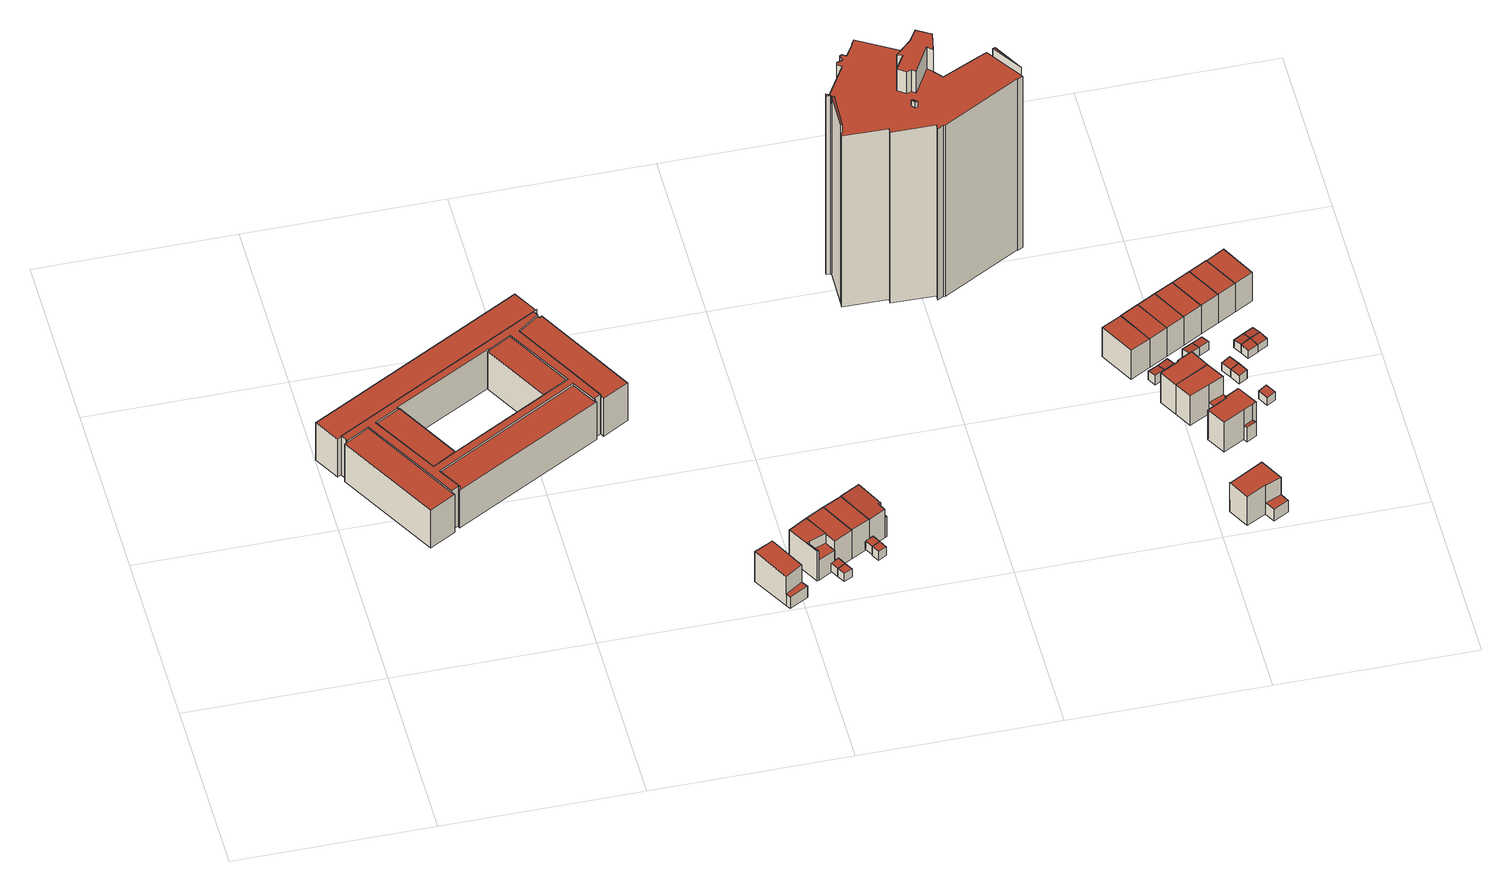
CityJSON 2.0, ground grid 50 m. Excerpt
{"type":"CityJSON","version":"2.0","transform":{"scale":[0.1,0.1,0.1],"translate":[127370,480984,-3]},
"CityObjects":{
"building1":{"type":"Building","attributes":{"b3_dak_type":"multiple horizontal","b3_h_dak_50p":9.63,"b3_h_dak_70p":9.65,"b3_h_dak_max":10.39,"b3_h_dak_min":-2.52,"b3_h_maaiveld":-2.76,"b3_kas_warenhuis":false,"b3_mutatie_ahn3_ahn4":false,"b3_reconstructie_onvolledig":false,"b3_rmse_lod12":2.26,"b3_rmse_lod13":2.26,"b3_rmse_lod22":2.3,"b3_val3dity_lod12":"[]","b3_val3dity_lod13":"[]","b3_val3dity_lod22":"[]","b3_volume_lod12":23284.57,"b3_volume_lod13":23284.57,"b3_volume_lod22":23447.64,"geconstateerd":false,"oorspronkelijkbouwjaar":2016,"status":"Pand in gebruik"},"children":["building1-1"]},
"building1-1":{"type":"BuildingPart","parents":["building1"],"geometry":[{"type":"Solid","lod":"2.2","boundaries":[[[[0,1,2,3,4,5,6,7,8,9,10,11,12,13,14,15,16,17,18,19,20,21,22,23,24,25,26,27],[28,29,30,31,32,33,34,35,36,37,38,39,40,41]],[[42,3,2,43]],[[44,19,18,45,46]],[[45,18,17,47]],[[48,16,15,49]],[[49,15,14,50]],[[51,27,26,52]],[[53,54,0,27,51]],[[55,22,21,56]],[[57,23,22,55]],[[58,26,25,59]],[[52,58,56,60]],[[61,62,63,64]],[[65,4,3,42]],[[66,5,4,65]],[[67,31,30,68]],[[69,40,39,70]],[[71,41,40,69]],[[72,73,74,75]],[[76,38,37,77]],[[78,77,37,36,79]],[[79,36,35,80]],[[81,20,19,44]],[[60,56,21,20,81]],[[50,14,13,74]],[[75,74,13,12,82]],[[82,12,11,83,84]],[[84,83,85,86]],[[83,11,10,87]],[[87,10,9,88]],[[64,63,89,90]],[[90,89,8,7,91]],[[88,9,8,89]],[[92,71,93,94]],[[26,58,52]],[[95,28,41,71,92]],[[70,39,38,76]],[[96,68,30,29,97]],[[47,17,16,48]],[[59,25,24,98]],[[99,32,31,67]],[[43,2,1,100]],[[101,6,5,66]],[[102,101,103,104]],[[46,45,73,72]],[[94,93,105,106]],[[86,85,107,108]],[[108,107,62,61]],[[106,105,77,78]],[[109,33,32,99]],[[110,34,33,109]],[[80,35,34,110,111]],[[111,110,112,113]],[[113,112,114,115]],[[98,24,23,57]],[[97,29,28,95]],[[91,7,6,101,102]],[[104,103,54,53]],[[100,1,0,54]],[[115,114,68,96]],[[73,45,47,48,49,50,74]],[[62,107,85,83,87,88,89,63]],[[77,105,93,71,69,70,76]],[[57,55,56,58,59,98]],[[104,53,51,52,60,81,44,46,72,75,82,84,86,108,61,64,90,91,102],[97,95,92,94,106,78,79,80,111,113,115,96]],[[100,54,103,101,66,65,42,43]],[[68,114,112,110,109,99,67]]]],"semantics":{"surfaces":[{"type":"GroundSurface"},{"type":"WallSurface","on_footprint_edge":true},{"type":"WallSurface","on_footprint_edge":false},{"type":"RoofSurface"}],"values":[[0,1,1,1,1,1,1,1,1,1,1,2,2,1,1,1,1,1,2,1,1,1,1,1,1,1,1,2,1,1,2,1,1,2,1,1,1,1,1,1,1,1,1,2,2,2,2,2,2,1,1,1,2,2,1,1,1,2,1,2,3,3,3,3,3,3,3]]}}]},
"building2":{"type":"Building","attributes":{"b3_dak_type":"multiple horizontal","b3_h_dak_50p":7.03,"b3_h_dak_70p":7.18,"b3_h_dak_max":7.4,"b3_h_dak_min":1.11,"b3_h_maaiveld":-2.5,"b3_kas_warenhuis":false,"b3_mutatie_ahn3_ahn4":true,"b3_reconstructie_onvolledig":false,"b3_rmse_lod12":2.19,"b3_rmse_lod13":0.166,"b3_rmse_lod22":0.0942,"b3_val3dity_lod12":"[]","b3_val3dity_lod13":"[]","b3_val3dity_lod22":"[]","b3_volume_lod12":637.27,"b3_volume_lod13":586.48,"b3_volume_lod22":580.13,"geconstateerd":false,"oorspronkelijkbouwjaar":2018,"status":"Pand in gebruik"},"children":["building2-1"]},
"building2-1":{"type":"BuildingPart","parents":["building2"],"geometry":[{"type":"Solid","lod":"2.2","boundaries":[[[[116,117,118,119,120,121,122]],[[123,124,125,126]],[[127,118,117,125]],[[128,121,120,124,123]],[[129,122,121,128]],[[124,120,119,130]],[[130,119,118,127]],[[131,116,122,129]],[[126,125,117,116,131]],[[130,127,125,124]],[[126,131,129,128,123]]]],"semantics":{"surfaces":[{"type":"GroundSurface"},{"type":"WallSurface","on_footprint_edge":false},{"type":"WallSurface","on_footprint_edge":true},{"type":"RoofSurface"}],"values":[[0,1,2,2,2,2,2,2,2,3,3]]}}]},
"building3":{"type":"Building","attributes":{"b3_dak_type":"multiple horizontal","b3_h_dak_50p":7.13,"b3_h_dak_70p":7.26,"b3_h_dak_max":7.4,"b3_h_dak_min":3.98,"b3_h_maaiveld":-2.52,"b3_kas_warenhuis":false,"b3_mutatie_ahn3_ahn4":true,"b3_reconstructie_onvolledig":false,"b3_rmse_lod12":1.73,"b3_rmse_lod13":0.111,"b3_rmse_lod22":0.0921,"b3_val3dity_lod12":"[]","b3_val3dity_lod13":"[]","b3_val3dity_lod22":"[]","b3_volume_lod12":515.46,"b3_volume_lod13":461.7,"b3_volume_lod22":459.21,"geconstateerd":false,"oorspronkelijkbouwjaar":2018,"status":"Pand in gebruik"},"children":["building3-1"]},
"building3-1":{"type":"BuildingPart","parents":["building3"],"geometry":[{"type":"Solid","lod":"2.2","boundaries":[[[[132,133,134,135,136,137]],[[138,139,133,132,140]],[[141,142,139,138]],[[143,136,135,144,145]],[[145,144,146,147]],[[147,146,142,141]],[[148,137,136,143]],[[140,132,137,148]],[[149,134,133,139]],[[144,135,134,149]],[[140,148,143,145,147,141,138]],[[144,149,139,142,146]]]],"semantics":{"surfaces":[{"type":"GroundSurface"},{"type":"WallSurface","on_footprint_edge":true},{"type":"WallSurface","on_footprint_edge":false},{"type":"RoofSurface"}],"values":[[0,1,2,1,2,2,1,1,1,1,3,3]]}}]},
"building4":{"type":"Building","attributes":{"b3_dak_type":"multiple horizontal","b3_h_dak_50p":0.61,"b3_h_dak_70p":0.63,"b3_h_dak_max":0.73,"b3_h_dak_min":0.55,"b3_h_maaiveld":-2.05,"b3_kas_warenhuis":false,"b3_mutatie_ahn3_ahn4":true,"b3_reconstructie_onvolledig":false,"b3_rmse_lod12":0.0352,"b3_rmse_lod13":0.0352,"b3_rmse_lod22":0.0329,"b3_val3dity_lod12":"[]","b3_val3dity_lod13":"[]","b3_val3dity_lod22":"[]","b3_volume_lod12":15.3,"b3_volume_lod13":15.3,"b3_volume_lod22":15.27,"geconstateerd":false,"oorspronkelijkbouwjaar":2018,"status":"Pand in gebruik"},"children":["building4-1"]},
"building4-1":{"type":"BuildingPart","parents":["building4"],"geometry":[{"type":"Solid","lod":"2.2","boundaries":[[[[150,151,152,153]],[[154,151,150,155]],[[156,152,151,154]],[[155,150,153,157]],[[157,153,152,156]],[[157,156,154,155]]]],"semantics":{"surfaces":[{"type":"GroundSurface"},{"type":"WallSurface","on_footprint_edge":true},{"type":"RoofSurface"}],"values":[[0,1,1,1,1,2]]}}]},
"building5":{"type":"Building","attributes":{"b3_dak_type":"multiple horizontal","b3_h_dak_50p":0.6,"b3_h_dak_70p":0.62,"b3_h_dak_max":0.69,"b3_h_dak_min":0.54,"b3_h_maaiveld":-2.05,"b3_kas_warenhuis":false,"b3_mutatie_ahn3_ahn4":true,"b3_reconstructie_onvolledig":false,"b3_rmse_lod12":0.0328,"b3_rmse_lod13":0.0328,"b3_rmse_lod22":0.0315,"b3_val3dity_lod12":"[]","b3_val3dity_lod13":"[]","b3_val3dity_lod22":"[]","b3_volume_lod12":15.21,"b3_volume_lod13":15.21,"b3_volume_lod22":15.17,"geconstateerd":false,"oorspronkelijkbouwjaar":2018,"status":"Pand in gebruik"},"children":["building5-1"]},
"building5-1":{"type":"BuildingPart","parents":["building5"],"geometry":[{"type":"Solid","lod":"2.2","boundaries":[[[[153,152,158,159]],[[156,152,153,157]],[[160,158,152,156]],[[157,153,159,161]],[[161,159,158,160]],[[161,160,156,157]]]],"semantics":{"surfaces":[{"type":"GroundSurface"},{"type":"WallSurface","on_footprint_edge":true},{"type":"RoofSurface"}],"values":[[0,1,1,1,1,2]]}}]},
"building6":{"type":"Building","attributes":{"b3_dak_type":"multiple horizontal","b3_h_dak_50p":7.08,"b3_h_dak_70p":7.23,"b3_h_dak_max":7.42,"b3_h_dak_min":6.91,"b3_h_maaiveld":-2.52,"b3_kas_warenhuis":false,"b3_mutatie_ahn3_ahn4":true,"b3_reconstructie_onvolledig":false,"b3_rmse_lod12":0.175,"b3_rmse_lod13":0.175,"b3_rmse_lod22":0.108,"b3_val3dity_lod12":"[]","b3_val3dity_lod13":"[]","b3_val3dity_lod22":"[]","b3_volume_lod12":515.42,"b3_volume_lod13":515.42,"b3_volume_lod22":509.65,"geconstateerd":false,"oorspronkelijkbouwjaar":2018,"status":"Pand in gebruik"},"children":["building6-1"]},
"building6-1":{"type":"BuildingPart","parents":["building6"],"geometry":[{"type":"Solid","lod":"2.2","boundaries":[[[[162,134,132,163]],[[164,134,162,165]],[[165,162,163,166]],[[140,132,134,164]],[[166,163,132,140]],[[166,140,164,165]]]],"semantics":{"surfaces":[{"type":"GroundSurface"},{"type":"WallSurface","on_footprint_edge":true},{"type":"RoofSurface"}],"values":[[0,1,1,1,1,2]]}}]},
"building7":{"type":"Building","attributes":{"b3_dak_type":"multiple horizontal","b3_h_dak_50p":7.07,"b3_h_dak_70p":7.2,"b3_h_dak_max":7.41,"b3_h_dak_min":6.9,"b3_h_maaiveld":-2.5,"b3_kas_warenhuis":false,"b3_mutatie_ahn3_ahn4":true,"b3_reconstructie_onvolledig":false,"b3_rmse_lod12":0.166,"b3_rmse_lod13":0.166,"b3_rmse_lod22":0.103,"b3_val3dity_lod12":"[]","b3_val3dity_lod13":"[]","b3_val3dity_lod22":"[]","b3_volume_lod12":512.49,"b3_volume_lod13":512.49,"b3_volume_lod22":507.11,"geconstateerd":false,"oorspronkelijkbouwjaar":2018,"status":"Pand in gebruik"},"children":["building7-1"]},
"building7-1":{"type":"BuildingPart","parents":["building7"],"geometry":[{"type":"Solid","lod":"2.2","boundaries":[[[[167,162,163,168]],[[169,162,167,170]],[[170,167,168,171]],[[166,163,162,169]],[[171,168,163,166]],[[171,166,169,170]]]],"semantics":{"surfaces":[{"type":"GroundSurface"},{"type":"WallSurface","on_footprint_edge":true},{"type":"RoofSurface"}],"values":[[0,1,1,1,1,2]]}}]},
"building8":{"type":"Building","attributes":{"b3_dak_type":"multiple horizontal","b3_h_dak_50p":0.61,"b3_h_dak_70p":0.62,"b3_h_dak_max":0.79,"b3_h_dak_min":0.54,"b3_h_maaiveld":-2.02,"b3_kas_warenhuis":false,"b3_mutatie_ahn3_ahn4":true,"b3_reconstructie_onvolledig":false,"b3_rmse_lod12":0.0411,"b3_rmse_lod13":0.0411,"b3_rmse_lod22":0.0385,"b3_val3dity_lod12":"[]","b3_val3dity_lod13":"[]","b3_val3dity_lod22":"[]","b3_volume_lod12":15.14,"b3_volume_lod13":15.14,"b3_volume_lod22":15.11,"geconstateerd":false,"oorspronkelijkbouwjaar":2018,"status":"Pand in gebruik"},"children":["building8-1"]},
"building8-1":{"type":"BuildingPart","parents":["building8"],"geometry":[{"type":"Solid","lod":"2.2","boundaries":[[[[172,173,174,175]],[[176,173,172,177]],[[178,174,173,176]],[[177,172,175,179]],[[179,175,174,178]],[[179,178,176,177]]]],"semantics":{"surfaces":[{"type":"GroundSurface"},{"type":"WallSurface","on_footprint_edge":true},{"type":"RoofSurface"}],"values":[[0,1,1,1,1,2]]}}]},
"building9":{"type":"Building","attributes":{"b3_dak_type":"multiple horizontal","b3_h_dak_50p":0.61,"b3_h_dak_70p":0.64,"b3_h_dak_max":0.69,"b3_h_dak_min":0.55,"b3_h_maaiveld":-2.33,"b3_kas_warenhuis":false,"b3_mutatie_ahn3_ahn4":true,"b3_reconstructie_onvolledig":false,"b3_rmse_lod12":0.0323,"b3_rmse_lod13":0.0323,"b3_rmse_lod22":0.0307,"b3_val3dity_lod12":"[]","b3_val3dity_lod13":"[]","b3_val3dity_lod22":"[]","b3_volume_lod12":16.97,"b3_volume_lod13":16.97,"b3_volume_lod22":16.94,"geconstateerd":false,"oorspronkelijkbouwjaar":2018,"status":"Pand in gebruik"},"children":["building9-1"]},
"building9-1":{"type":"BuildingPart","parents":["building9"],"geometry":[{"type":"Solid","lod":"2.2","boundaries":[[[[180,181,182,183]],[[184,181,180,185]],[[185,180,183,178]],[[179,182,181,184]],[[178,183,182,179]],[[178,179,184,185]]]],"semantics":{"surfaces":[{"type":"GroundSurface"},{"type":"WallSurface","on_footprint_edge":true},{"type":"RoofSurface"}],"values":[[0,1,1,1,1,2]]}}]},
"building10":{"type":"Building","attributes":{"b3_dak_type":"multiple horizontal","b3_h_dak_50p":7.14,"b3_h_dak_70p":7.27,"b3_h_dak_max":7.42,"b3_h_dak_min":3.7,"b3_h_maaiveld":-2.54,"b3_kas_warenhuis":false,"b3_mutatie_ahn3_ahn4":true,"b3_reconstructie_onvolledig":false,"b3_rmse_lod12":1.34,"b3_rmse_lod13":1.34,"b3_rmse_lod22":0.806,"b3_val3dity_lod12":"[]","b3_val3dity_lod13":"[]","b3_val3dity_lod22":"[]","b3_volume_lod12":541.88,"b3_volume_lod13":541.88,"b3_volume_lod22":529.41,"geconstateerd":false,"oorspronkelijkbouwjaar":2018,"status":"Pand in gebruik"},"children":["building10-1"]},
"building10-1":{"type":"BuildingPart","parents":["building10"],"geometry":[{"type":"Solid","lod":"2.2","boundaries":[[[[167,168,186,187,188,189]],[[190,168,167,191]],[[191,167,189,192,193]],[[193,192,194,195]],[[195,194,196,197]],[[197,196,187,186,198]],[[198,186,168,190]],[[192,189,188,199]],[[199,188,187,196]],[[198,190,191,193,195,197]],[[199,196,194,192]]]],"semantics":{"surfaces":[{"type":"GroundSurface"},{"type":"WallSurface","on_footprint_edge":true},{"type":"WallSurface","on_footprint_edge":false},{"type":"RoofSurface"}],"values":[[0,1,1,2,2,1,1,1,1,3,3]]}}]},
"building11":{"type":"Building","attributes":{"b3_dak_type":"multiple horizontal","b3_h_dak_50p":53.53,"b3_h_dak_70p":53.56,"b3_h_dak_max":61.28,"b3_h_dak_min":-0.12,"b3_h_maaiveld":-2.9,"b3_kas_warenhuis":false,"b3_mutatie_ahn3_ahn4":false,"b3_reconstructie_onvolledig":false,"b3_rmse_lod12":9.68,"b3_rmse_lod13":0.609,"b3_rmse_lod22":0.54,"b3_val3dity_lod12":"[]","b3_val3dity_lod13":"[]","b3_val3dity_lod22":"[]","b3_volume_lod12":51763.62,"b3_volume_lod13":50334.94,"b3_volume_lod22":50314.14,"geconstateerd":false,"oorspronkelijkbouwjaar":1974,"status":"Pand in gebruik"},"children":["building11-1"]},
"building11-1":{"type":"BuildingPart","parents":["building11"],"geometry":[{"type":"Solid","lod":"2.2","boundaries":[[[[200,201,202,203,204,205,206,207,208,209,210,211,212,213,214,215,216,217,218,219,220,221,222,223,224,225,226,227,228,229,230,231,232,233,234,235,236,237,238]],[[239,218,217,240]],[[241,225,224,242]],[[243,214,213,244,245]],[[246,200,238,247]],[[247,238,237,248]],[[249,222,221,250]],[[251,252,223,222,249]],[[250,221,220,253]],[[254,255,226,225,241]],[[253,220,219,256]],[[257,209,208,258]],[[259,216,215,260]],[[240,217,216,259]],[[261,262,263,264]],[[265,233,232,266]],[[266,232,231,267]],[[268,227,226,255]],[[244,213,212,269]],[[245,244,270,271]],[[271,270,272,273]],[[274,235,234,275]],[[276,236,235,274]],[[248,237,236,276]],[[277,278,279,280,281]],[[280,279,282,283]],[[284,230,229,285]],[[269,212,211,286]],[[287,288,210,209,257]],[[289,290,288,287]],[[286,211,210,288]],[[260,215,214,243]],[[256,219,218,239,291]],[[292,293,294,295]],[[295,294,296,297]],[[293,202,201,298]],[[299,300,301,302]],[[302,301,303,304]],[[275,234,233,265]],[[291,239,305,306]],[[264,263,307,308]],[[281,280,285,309]],[[309,285,229,228,278,277]],[[267,231,230,284]],[[278,228,227,268]],[[310,311,312,252,251]],[[242,224,223,252]],[[313,204,203,314]],[[297,296,314,315]],[[316,317,318,319]],[[320,321,322,323]],[[306,305,321,320]],[[273,272,290,289]],[[308,307,324,325]],[[319,318,300,299]],[[326,327,312,311]],[[328,329,255,254]],[[283,282,329,328,330]],[[323,322,317,316]],[[325,324,262,261]],[[330,328,327,326]],[[258,208,207,331]],[[332,333,331,334]],[[334,331,207,206,335]],[[333,205,204,313]],[[298,201,200,246]],[[335,206,205,333,332]],[[315,314,203,202,293,292]],[[304,303,311,310]],[[309,277,281]],[[290,272,270,244,269,286,288]],[[329,282,279,278,268,255]],[[325,261,264,308]],[[327,328,254,241,242,252,312]],[[311,303,301,300,318,317,322,321,305,239,240,259,260,243,245,271,273,289,287,257,258,331,333,313,314,296,294,293,298,246,247,248,276,274,275,265,266,267,284,285,280,283,330,326],[262,324,307,263]],[[335,332,334]],[[315,292,295,297]],[[304,310,251,249,250,253,256,291,306,320,323,316,319,299,302]]]],"semantics":{"surfaces":[{"type":"GroundSurface"},{"type":"WallSurface","on_footprint_edge":true},{"type":"WallSurface","on_footprint_edge":false},{"type":"RoofSurface"}],"values":[[0,1,1,1,1,1,1,1,1,1,1,1,1,1,2,1,1,1,1,2,2,1,1,1,2,2,1,1,1,2,1,1,1,2,2,1,2,2,1,2,2,2,1,1,1,2,1,1,2,2,2,2,2,2,2,2,2,2,2,2,2,1,2,1,1,1,1,1,2,3,3,3,3,3,3,3,3,3]]}}]},
"building12":{"type":"Building","attributes":{"b3_dak_type":"multiple horizontal","b3_h_dak_50p":6.98,"b3_h_dak_70p":7.01,"b3_h_dak_max":7.25,"b3_h_dak_min":-1.91,"b3_h_maaiveld":-2.54,"b3_kas_warenhuis":false,"b3_mutatie_ahn3_ahn4":false,"b3_reconstructie_onvolledig":false,"b3_rmse_lod12":1.12,"b3_rmse_lod13":1.12,"b3_rmse_lod22":1.11,"b3_val3dity_lod12":"[]","b3_val3dity_lod13":"[]","b3_val3dity_lod22":"[]","b3_volume_lod12":557.68,"b3_volume_lod13":557.68,"b3_volume_lod22":556.63,"geconstateerd":false,"oorspronkelijkbouwjaar":2010,"status":"Pand in gebruik"},"children":["building12-1"]},
"building12-1":{"type":"BuildingPart","parents":["building12"],"geometry":[{"type":"Solid","lod":"2.2","boundaries":[[[[336,337,338,339]],[[340,337,336,341]],[[342,338,337,340]],[[341,336,339,343]],[[343,339,338,342]],[[343,342,340,341]]]],"semantics":{"surfaces":[{"type":"GroundSurface"},{"type":"WallSurface","on_footprint_edge":true},{"type":"RoofSurface"}],"values":[[0,1,1,1,1,2]]}}]},
"building13":{"type":"Building","attributes":{"b3_dak_type":"multiple horizontal","b3_h_dak_50p":6.97,"b3_h_dak_70p":7.01,"b3_h_dak_max":7.27,"b3_h_dak_min":-2.09,"b3_h_maaiveld":-2.54,"b3_kas_warenhuis":false,"b3_mutatie_ahn3_ahn4":false,"b3_reconstructie_onvolledig":false,"b3_rmse_lod12":2.58,"b3_rmse_lod13":0.897,"b3_rmse_lod22":0.535,"b3_val3dity_lod12":"[]","b3_val3dity_lod13":"[]","b3_val3dity_lod22":"[]","b3_volume_lod12":761.7,"b3_volume_lod13":692.34,"b3_volume_lod22":670.56,"geconstateerd":false,"oorspronkelijkbouwjaar":2010,"status":"Pand in gebruik"},"children":["building13-1"]},
"building13-1":{"type":"BuildingPart","parents":["building13"],"geometry":[{"type":"Solid","lod":"2.2","boundaries":[[[[344,345,346,347,348,349,350,351,352,353,354,355]],[[356,357,352,351,358]],[[358,351,350,359,360]],[[361,348,347,362]],[[359,350,349,363]],[[363,349,348,361]],[[364,345,344,365]],[[366,346,345,364]],[[367,346,366]],[[365,344,355,368,369]],[[369,368,357,356]],[[368,355,354,370]],[[370,354,353,371]],[[371,353,352,357]],[[360,359,372,373]],[[373,372,367,366]],[[362,347,346,367]],[[371,357,368,370]],[[373,366,364,365,369,356,358,360]],[[362,367,372,359,363,361]]]],"semantics":{"surfaces":[{"type":"GroundSurface"},{"type":"WallSurface","on_footprint_edge":true},{"type":"WallSurface","on_footprint_edge":false},{"type":"RoofSurface"}],"values":[[0,1,1,1,1,1,1,1,1,1,2,1,1,1,2,2,1,3,3,3]]}}]},
"building14":{"type":"Building","attributes":{"b3_dak_type":"multiple horizontal","b3_h_dak_50p":0.47,"b3_h_dak_70p":0.54,"b3_h_dak_max":0.78,"b3_h_dak_min":0.21,"b3_h_maaiveld":-2.4,"b3_kas_warenhuis":false,"b3_mutatie_ahn3_ahn4":false,"b3_reconstructie_onvolledig":false,"b3_rmse_lod12":0.153,"b3_rmse_lod13":0.153,"b3_rmse_lod22":0.0528,"b3_val3dity_lod12":"[]","b3_val3dity_lod13":"[]","b3_val3dity_lod22":"[]","b3_volume_lod12":21.77,"b3_volume_lod13":21.77,"b3_volume_lod22":21.34,"geconstateerd":false,"oorspronkelijkbouwjaar":2010,"status":"Pand in gebruik"},"children":["building14-1"]},
"building14-1":{"type":"BuildingPart","parents":["building14"],"geometry":[{"type":"Solid","lod":"2.2","boundaries":[[[[374,375,376,377]],[[378,375,374,379]],[[380,376,375,378]],[[379,374,377,381]],[[381,377,376,380]],[[381,380,378,379]]]],"semantics":{"surfaces":[{"type":"GroundSurface"},{"type":"WallSurface","on_footprint_edge":true},{"type":"RoofSurface"}],"values":[[0,1,1,1,1,2]]}}]},
"building15":{"type":"Building","attributes":{"b3_dak_type":"multiple horizontal","b3_h_dak_50p":7.03,"b3_h_dak_70p":7.11,"b3_h_dak_max":7.3,"b3_h_dak_min":6.86,"b3_h_maaiveld":-2.5,"b3_kas_warenhuis":false,"b3_mutatie_ahn3_ahn4":false,"b3_reconstructie_onvolledig":false,"b3_rmse_lod12":0.108,"b3_rmse_lod13":0.108,"b3_rmse_lod22":0.0876,"b3_val3dity_lod12":"[]","b3_val3dity_lod13":"[]","b3_val3dity_lod22":"[]","b3_volume_lod12":523.8,"b3_volume_lod13":523.8,"b3_volume_lod22":520.84,"geconstateerd":false,"oorspronkelijkbouwjaar":2010,"status":"Pand in gebruik"},"children":["building15-1"]},
"building15-1":{"type":"BuildingPart","parents":["building15"],"geometry":[{"type":"Solid","lod":"2.2","boundaries":[[[[337,382,383,338]],[[384,382,337,385]],[[386,383,382,384]],[[385,337,338,387]],[[387,338,383,386]],[[387,386,384,385]]]],"semantics":{"surfaces":[{"type":"GroundSurface"},{"type":"WallSurface","on_footprint_edge":true},{"type":"RoofSurface"}],"values":[[0,1,1,1,1,2]]}}]},
"building16":{"type":"Building","attributes":{"b3_dak_type":"multiple horizontal","b3_h_dak_50p":0.5,"b3_h_dak_70p":0.56,"b3_h_dak_max":0.74,"b3_h_dak_min":0.22,"b3_h_maaiveld":-2.15,"b3_kas_warenhuis":false,"b3_mutatie_ahn3_ahn4":false,"b3_reconstructie_onvolledig":false,"b3_rmse_lod12":0.123,"b3_rmse_lod13":0.123,"b3_rmse_lod22":0.0539,"b3_val3dity_lod12":"[]","b3_val3dity_lod13":"[]","b3_val3dity_lod22":"[]","b3_volume_lod12":20.53,"b3_volume_lod13":20.53,"b3_volume_lod22":20.21,"geconstateerd":false,"oorspronkelijkbouwjaar":2010,"status":"Pand in gebruik"},"children":["building16-1"]},
"building16-1":{"type":"BuildingPart","parents":["building16"],"geometry":[{"type":"Solid","lod":"2.2","boundaries":[[[[388,389,390,391]],[[392,390,389,393]],[[378,391,390,392]],[[394,388,391,378]],[[393,389,388,394]],[[393,394,378,392]]]],"semantics":{"surfaces":[{"type":"GroundSurface"},{"type":"WallSurface","on_footprint_edge":true},{"type":"RoofSurface"}],"values":[[0,1,1,1,1,2]]}}]},
"building17":{"type":"Building","attributes":{"b3_dak_type":"multiple horizontal","b3_h_dak_50p":6.97,"b3_h_dak_70p":7.01,"b3_h_dak_max":7.27,"b3_h_dak_min":1.04,"b3_h_maaiveld":-2.59,"b3_kas_warenhuis":false,"b3_mutatie_ahn3_ahn4":false,"b3_reconstructie_onvolledig":false,"b3_rmse_lod12":2.5,"b3_rmse_lod13":0.0905,"b3_rmse_lod22":0.0742,"b3_val3dity_lod12":"[]","b3_val3dity_lod13":"[]","b3_val3dity_lod22":"[]","b3_volume_lod12":645.56,"b3_volume_lod13":570.29,"b3_volume_lod22":569.23,"geconstateerd":false,"oorspronkelijkbouwjaar":2010,"status":"Pand in gebruik"},"children":["building17-1"]},
"building17-1":{"type":"BuildingPart","parents":["building17"],"geometry":[{"type":"Solid","lod":"2.2","boundaries":[[[[395,396,397,398,399,400,401,402,403]],[[404,396,395,405]],[[405,395,403,406]],[[407,398,397,408]],[[406,403,402,409]],[[410,399,398,407]],[[409,402,401,411,412]],[[412,411,408,413]],[[414,400,399,410]],[[413,408,397,396,404]],[[411,401,400,414]],[[413,404,405,406,409,412]],[[411,414,410,407,408]]]],"semantics":{"surfaces":[{"type":"GroundSurface"},{"type":"WallSurface","on_footprint_edge":true},{"type":"WallSurface","on_footprint_edge":false},{"type":"RoofSurface"}],"values":[[0,1,1,1,1,1,1,2,1,1,1,3,3]]}}]},
"building18":{"type":"Building","attributes":{"b3_dak_type":"multiple horizontal","b3_h_dak_50p":6.95,"b3_h_dak_70p":6.99,"b3_h_dak_max":7.23,"b3_h_dak_min":-1.9,"b3_h_maaiveld":-2.59,"b3_kas_warenhuis":false,"b3_mutatie_ahn3_ahn4":false,"b3_reconstructie_onvolledig":false,"b3_rmse_lod12":2.81,"b3_rmse_lod13":0.711,"b3_rmse_lod22":0.713,"b3_val3dity_lod12":"[]","b3_val3dity_lod13":"[]","b3_val3dity_lod22":"[]","b3_volume_lod12":632.64,"b3_volume_lod13":559.3,"b3_volume_lod22":557.84,"geconstateerd":false,"oorspronkelijkbouwjaar":2010,"status":"Pand in gebruik"},"children":["building18-1"]},
"building18-1":{"type":"BuildingPart","parents":["building18"],"geometry":[{"type":"Solid","lod":"2.2","boundaries":[[[[402,415,416,417,418,419,403]],[[409,402,403,406]],[[406,403,419,420]],[[420,419,418,421]],[[421,422,423,424]],[[422,418,417,425]],[[418,422,421]],[[425,417,416,426]],[[424,423,415,402,409]],[[426,416,415,423]],[[424,409,406,420,421]],[[426,423,422,425]]]],"semantics":{"surfaces":[{"type":"GroundSurface"},{"type":"WallSurface","on_footprint_edge":true},{"type":"WallSurface","on_footprint_edge":false},{"type":"RoofSurface"}],"values":[[0,1,1,1,2,1,1,1,1,1,3,3]]}}]},
"building19":{"type":"Building","attributes":{"b3_dak_type":"multiple horizontal","b3_h_dak_50p":6.99,"b3_h_dak_70p":7.07,"b3_h_dak_max":7.53,"b3_h_dak_min":0.96,"b3_h_maaiveld":-2.6,"b3_kas_warenhuis":false,"b3_mutatie_ahn3_ahn4":false,"b3_reconstructie_onvolledig":false,"b3_rmse_lod12":2.58,"b3_rmse_lod13":0.657,"b3_rmse_lod22":0.654,"b3_val3dity_lod12":"[]","b3_val3dity_lod13":"[]","b3_val3dity_lod22":"[]","b3_volume_lod12":708.32,"b3_volume_lod13":627.81,"b3_volume_lod22":624.15,"geconstateerd":false,"oorspronkelijkbouwjaar":2010,"status":"Pand in gebruik"},"children":["building19-1"]},
"building19-1":{"type":"BuildingPart","parents":["building19"],"geometry":[{"type":"Solid","lod":"2.2","boundaries":[[[[427,428,429,430,431,432,433,417,416,434,435,436]],[[437,429,428,438]],[[439,430,429,437,440]],[[425,417,433,441]],[[442,443,441,444]],[[445,435,434,443,442]],[[446,447,436,435,445]],[[426,416,417,425]],[[448,432,431,449]],[[444,441,433,432,448]],[[449,431,430,439]],[[450,427,436,447]],[[438,428,427,450]],[[443,434,416,426]],[[440,437,447,446]],[[447,437,438,450]],[[443,426,425,441]],[[440,446,445,442,444,448,449,439]]]],"semantics":{"surfaces":[{"type":"GroundSurface"},{"type":"WallSurface","on_footprint_edge":true},{"type":"WallSurface","on_footprint_edge":false},{"type":"RoofSurface"}],"values":[[0,1,1,1,2,1,1,1,1,1,1,1,1,1,2,3,3,3]]}}]},
"building20":{"type":"Building","attributes":{"b3_dak_type":"multiple horizontal","b3_h_dak_50p":6.98,"b3_h_dak_70p":7.01,"b3_h_dak_max":7.25,"b3_h_dak_min":6.87,"b3_h_maaiveld":-2.51,"b3_kas_warenhuis":false,"b3_mutatie_ahn3_ahn4":false,"b3_reconstructie_onvolledig":false,"b3_rmse_lod12":0.0635,"b3_rmse_lod13":0.0635,"b3_rmse_lod22":0.0361,"b3_val3dity_lod12":"[]","b3_val3dity_lod13":"[]","b3_val3dity_lod22":"[]","b3_volume_lod12":519.88,"b3_volume_lod13":519.88,"b3_volume_lod22":518.41,"geconstateerd":false,"oorspronkelijkbouwjaar":2010,"status":"Pand in gebruik"},"children":["building20-1"]},
"building20-1":{"type":"BuildingPart","parents":["building20"],"geometry":[{"type":"Solid","lod":"2.2","boundaries":[[[[382,451,452,383]],[[453,451,382,384]],[[454,452,451,453]],[[384,382,383,455]],[[455,383,452,454]],[[455,454,453,384]]]],"semantics":{"surfaces":[{"type":"GroundSurface"},{"type":"WallSurface","on_footprint_edge":true},{"type":"RoofSurface"}],"values":[[0,1,1,1,1,2]]}}]},
"building21":{"type":"Building","attributes":{"b3_dak_type":"multiple horizontal","b3_h_dak_50p":0.48,"b3_h_dak_70p":0.56,"b3_h_dak_max":0.72,"b3_h_dak_min":0.23,"b3_h_maaiveld":-2.17,"b3_kas_warenhuis":false,"b3_mutatie_ahn3_ahn4":false,"b3_reconstructie_onvolledig":false,"b3_rmse_lod12":0.145,"b3_rmse_lod13":0.145,"b3_rmse_lod22":0.0454,"b3_val3dity_lod12":"[]","b3_val3dity_lod13":"[]","b3_val3dity_lod22":"[]","b3_volume_lod12":20.39,"b3_volume_lod13":20.39,"b3_volume_lod22":19.88,"geconstateerd":false,"oorspronkelijkbouwjaar":2010,"status":"Pand in gebruik"},"children":["building21-1"]},
"building21-1":{"type":"BuildingPart","parents":["building21"],"geometry":[{"type":"Solid","lod":"2.2","boundaries":[[[[456,457,458,459]],[[460,457,456,461]],[[461,456,459,462]],[[463,458,457,460]],[[462,459,458,463]],[[462,463,460,461]]]],"semantics":{"surfaces":[{"type":"GroundSurface"},{"type":"WallSurface","on_footprint_edge":true},{"type":"RoofSurface"}],"values":[[0,1,1,1,1,2]]}}]},
"building22":{"type":"Building","attributes":{"b3_dak_type":"multiple horizontal","b3_h_dak_50p":6.97,"b3_h_dak_70p":7.01,"b3_h_dak_max":7.24,"b3_h_dak_min":6.86,"b3_h_maaiveld":-2.51,"b3_kas_warenhuis":false,"b3_mutatie_ahn3_ahn4":false,"b3_reconstructie_onvolledig":false,"b3_rmse_lod12":0.0633,"b3_rmse_lod13":0.0633,"b3_rmse_lod22":0.0385,"b3_val3dity_lod12":"[]","b3_val3dity_lod13":"[]","b3_val3dity_lod22":"[]","b3_volume_lod12":521.51,"b3_volume_lod13":521.51,"b3_volume_lod22":520.16,"geconstateerd":false,"oorspronkelijkbouwjaar":2010,"status":"Pand in gebruik"},"children":["building22-1"]},
"building22-1":{"type":"BuildingPart","parents":["building22"],"geometry":[{"type":"Solid","lod":"2.2","boundaries":[[[[451,464,465,452]],[[466,464,451,453]],[[467,465,464,466]],[[453,451,452,454]],[[454,452,465,467]],[[454,467,466,453]]]],"semantics":{"surfaces":[{"type":"GroundSurface"},{"type":"WallSurface","on_footprint_edge":true},{"type":"RoofSurface"}],"values":[[0,1,1,1,1,2]]}}]},
"building23":{"type":"Building","attributes":{"b3_dak_type":"multiple horizontal","b3_h_dak_50p":0.48,"b3_h_dak_70p":0.55,"b3_h_dak_max":0.75,"b3_h_dak_min":0.22,"b3_h_maaiveld":-2.17,"b3_kas_warenhuis":false,"b3_mutatie_ahn3_ahn4":false,"b3_reconstructie_onvolledig":false,"b3_rmse_lod12":0.147,"b3_rmse_lod13":0.147,"b3_rmse_lod22":0.0434,"b3_val3dity_lod12":"[]","b3_val3dity_lod13":"[]","b3_val3dity_lod22":"[]","b3_volume_lod12":20.25,"b3_volume_lod13":20.25,"b3_volume_lod22":19.82,"geconstateerd":false,"oorspronkelijkbouwjaar":2010,"status":"Pand in gebruik"},"children":["building23-1"]},
"building23-1":{"type":"BuildingPart","parents":["building23"],"geometry":[{"type":"Solid","lod":"2.2","boundaries":[[[[456,459,468,469]],[[461,456,469,470]],[[470,469,468,471]],[[471,468,459,462]],[[462,459,456,461]],[[462,461,470,471]]]],"semantics":{"surfaces":[{"type":"GroundSurface"},{"type":"WallSurface","on_footprint_edge":true},{"type":"RoofSurface"}],"values":[[0,1,1,1,1,2]]}}]},
"building24":{"type":"Building","attributes":{"b3_dak_type":"multiple horizontal","b3_h_dak_50p":0.51,"b3_h_dak_70p":0.57,"b3_h_dak_max":0.73,"b3_h_dak_min":0.2,"b3_h_maaiveld":-2.17,"b3_kas_warenhuis":false,"b3_mutatie_ahn3_ahn4":false,"b3_reconstructie_onvolledig":false,"b3_rmse_lod12":0.125,"b3_rmse_lod13":0.125,"b3_rmse_lod22":0.0395,"b3_val3dity_lod12":"[]","b3_val3dity_lod13":"[]","b3_val3dity_lod22":"[]","b3_volume_lod12":20.31,"b3_volume_lod13":20.31,"b3_volume_lod22":19.8,"geconstateerd":false,"oorspronkelijkbouwjaar":2010,"status":"Pand in gebruik"},"children":["building24-1"]},
"building24-1":{"type":"BuildingPart","parents":["building24"],"geometry":[{"type":"Solid","lod":"2.2","boundaries":[[[[472,473,474,475]],[[476,474,473,477]],[[478,475,474,476]],[[479,472,475,478]],[[477,473,472,479]],[[477,479,478,476]]]],"semantics":{"surfaces":[{"type":"GroundSurface"},{"type":"WallSurface","on_footprint_edge":true},{"type":"RoofSurface"}],"values":[[0,1,1,1,1,2]]}}]},
"building25":{"type":"Building","attributes":{"b3_dak_type":"multiple horizontal","b3_h_dak_50p":0.48,"b3_h_dak_70p":0.55,"b3_h_dak_max":0.71,"b3_h_dak_min":0.3,"b3_h_maaiveld":-2.17,"b3_kas_warenhuis":false,"b3_mutatie_ahn3_ahn4":false,"b3_reconstructie_onvolledig":false,"b3_rmse_lod12":0.128,"b3_rmse_lod13":0.128,"b3_rmse_lod22":0.044,"b3_val3dity_lod12":"[]","b3_val3dity_lod13":"[]","b3_val3dity_lod22":"[]","b3_volume_lod12":20.28,"b3_volume_lod13":20.28,"b3_volume_lod22":19.87,"geconstateerd":false,"oorspronkelijkbouwjaar":2010,"status":"Pand in gebruik"},"children":["building25-1"]},
"building25-1":{"type":"BuildingPart","parents":["building25"],"geometry":[{"type":"Solid","lod":"2.2","boundaries":[[[[475,474,480,481]],[[476,474,475,478]],[[482,480,474,476]],[[478,475,481,483]],[[483,481,480,482]],[[483,482,476,478]]]],"semantics":{"surfaces":[{"type":"GroundSurface"},{"type":"WallSurface","on_footprint_edge":true},{"type":"RoofSurface"}],"values":[[0,1,1,1,1,2]]}}]},
"building26":{"type":"Building","attributes":{"b3_dak_type":"multiple horizontal","b3_h_dak_50p":6.99,"b3_h_dak_70p":7.02,"b3_h_dak_max":7.23,"b3_h_dak_min":6.87,"b3_h_maaiveld":-2.52,"b3_kas_warenhuis":false,"b3_mutatie_ahn3_ahn4":false,"b3_reconstructie_onvolledig":false,"b3_rmse_lod12":0.0624,"b3_rmse_lod13":0.0624,"b3_rmse_lod22":0.0348,"b3_val3dity_lod12":"[]","b3_val3dity_lod13":"[]","b3_val3dity_lod22":"[]","b3_volume_lod12":520.24,"b3_volume_lod13":520.24,"b3_volume_lod22":518.58,"geconstateerd":false,"oorspronkelijkbouwjaar":2010,"status":"Pand in gebruik"},"children":["building26-1"]},
"building26-1":{"type":"BuildingPart","parents":["building26"],"geometry":[{"type":"Solid","lod":"2.2","boundaries":[[[[464,484,485,465]],[[486,484,464,466]],[[487,485,484,486]],[[466,464,465,467]],[[467,465,485,487]],[[467,487,486,466]]]],"semantics":{"surfaces":[{"type":"GroundSurface"},{"type":"WallSurface","on_footprint_edge":true},{"type":"RoofSurface"}],"values":[[0,1,1,1,1,2]]}}]},
"building27":{"type":"Building","attributes":{"b3_dak_type":"multiple horizontal","b3_h_dak_50p":0.53,"b3_h_dak_70p":0.59,"b3_h_dak_max":0.73,"b3_h_dak_min":0.2,"b3_h_maaiveld":-2.08,"b3_kas_warenhuis":false,"b3_mutatie_ahn3_ahn4":false,"b3_reconstructie_onvolledig":false,"b3_rmse_lod12":0.13,"b3_rmse_lod13":0.13,"b3_rmse_lod22":0.0342,"b3_val3dity_lod12":"[]","b3_val3dity_lod13":"[]","b3_val3dity_lod22":"[]","b3_volume_lod12":20.03,"b3_volume_lod13":20.03,"b3_volume_lod22":19.52,"geconstateerd":false,"oorspronkelijkbouwjaar":2010,"status":"Pand in gebruik"},"children":["building27-1"]},
"building27-1":{"type":"BuildingPart","parents":["building27"],"geometry":[{"type":"Solid","lod":"2.2","boundaries":[[[[488,489,490,491]],[[492,489,488,493]],[[494,490,489,492]],[[493,488,491,495]],[[495,491,490,494]],[[495,494,492,493]]]],"semantics":{"surfaces":[{"type":"GroundSurface"},{"type":"WallSurface","on_footprint_edge":true},{"type":"RoofSurface"}],"values":[[0,1,1,1,1,2]]}}]},
"building28":{"type":"Building","attributes":{"b3_dak_type":"multiple horizontal","b3_h_dak_50p":0.51,"b3_h_dak_70p":0.58,"b3_h_dak_max":0.8,"b3_h_dak_min":0.2,"b3_h_maaiveld":-2.17,"b3_kas_warenhuis":false,"b3_mutatie_ahn3_ahn4":false,"b3_reconstructie_onvolledig":false,"b3_rmse_lod12":0.151,"b3_rmse_lod13":0.151,"b3_rmse_lod22":0.0429,"b3_val3dity_lod12":"[]","b3_val3dity_lod13":"[]","b3_val3dity_lod22":"[]","b3_volume_lod12":20.2,"b3_volume_lod13":20.2,"b3_volume_lod22":19.75,"geconstateerd":false,"oorspronkelijkbouwjaar":2010,"status":"Pand in gebruik"},"children":["building28-1"]},
"building28-1":{"type":"BuildingPart","parents":["building28"],"geometry":[{"type":"Solid","lod":"2.2","boundaries":[[[[496,497,498,499]],[[500,497,496,501]],[[502,498,497,500]],[[501,496,499,503]],[[503,499,498,502]],[[503,502,500,501]]]],"semantics":{"surfaces":[{"type":"GroundSurface"},{"type":"WallSurface","on_footprint_edge":true},{"type":"RoofSurface"}],"values":[[0,1,1,1,1,2]]}}]},
"building29":{"type":"Building","attributes":{"b3_dak_type":"multiple horizontal","b3_h_dak_50p":0.5,"b3_h_dak_70p":0.6,"b3_h_dak_max":0.77,"b3_h_dak_min":0.26,"b3_h_maaiveld":-2.17,"b3_kas_warenhuis":false,"b3_mutatie_ahn3_ahn4":false,"b3_reconstructie_onvolledig":false,"b3_rmse_lod12":0.149,"b3_rmse_lod13":0.149,"b3_rmse_lod22":0.0378,"b3_val3dity_lod12":"[]","b3_val3dity_lod13":"[]","b3_val3dity_lod22":"[]","b3_volume_lod12":20.36,"b3_volume_lod13":20.36,"b3_volume_lod22":19.87,"geconstateerd":false,"oorspronkelijkbouwjaar":2010,"status":"Pand in gebruik"},"children":["building29-1"]},
"building29-1":{"type":"BuildingPart","parents":["building29"],"geometry":[{"type":"Solid","lod":"2.2","boundaries":[[[[499,498,504,505]],[[502,498,499,503]],[[506,504,498,502]],[[503,499,505,507]],[[507,505,504,506]],[[507,506,502,503]]]],"semantics":{"surfaces":[{"type":"GroundSurface"},{"type":"WallSurface","on_footprint_edge":true},{"type":"RoofSurface"}],"values":[[0,1,1,1,1,2]]}}]},
"building30":{"type":"Building","attributes":{"b3_dak_type":"multiple horizontal","b3_h_dak_50p":6.98,"b3_h_dak_70p":7.01,"b3_h_dak_max":7.23,"b3_h_dak_min":6.88,"b3_h_maaiveld":-2.54,"b3_kas_warenhuis":false,"b3_mutatie_ahn3_ahn4":false,"b3_reconstructie_onvolledig":false,"b3_rmse_lod12":0.062,"b3_rmse_lod13":0.062,"b3_rmse_lod22":0.0372,"b3_val3dity_lod12":"[]","b3_val3dity_lod13":"[]","b3_val3dity_lod22":"[]","b3_volume_lod12":522.7,"b3_volume_lod13":522.7,"b3_volume_lod22":521.16,"geconstateerd":false,"oorspronkelijkbouwjaar":2010,"status":"Pand in gebruik"},"children":["building30-1"]},
"building30-1":{"type":"BuildingPart","parents":["building30"],"geometry":[{"type":"Solid","lod":"2.2","boundaries":[[[[484,508,509,485]],[[510,508,484,486]],[[511,509,508,510]],[[486,484,485,487]],[[487,485,509,511]],[[487,511,510,486]]]],"semantics":{"surfaces":[{"type":"GroundSurface"},{"type":"WallSurface","on_footprint_edge":true},{"type":"RoofSurface"}],"values":[[0,1,1,1,1,2]]}}]},
"building31":{"type":"Building","attributes":{"b3_dak_type":"multiple horizontal","b3_h_dak_50p":0.49,"b3_h_dak_70p":0.58,"b3_h_dak_max":0.77,"b3_h_dak_min":0.21,"b3_h_maaiveld":-2.13,"b3_kas_warenhuis":false,"b3_mutatie_ahn3_ahn4":false,"b3_reconstructie_onvolledig":false,"b3_rmse_lod12":0.156,"b3_rmse_lod13":0.156,"b3_rmse_lod22":0.0383,"b3_val3dity_lod12":"[]","b3_val3dity_lod13":"[]","b3_val3dity_lod22":"[]","b3_volume_lod12":19.81,"b3_volume_lod13":19.81,"b3_volume_lod22":19.35,"geconstateerd":false,"oorspronkelijkbouwjaar":2010,"status":"Pand in gebruik"},"children":["building31-1"]},
"building31-1":{"type":"BuildingPart","parents":["building31"],"geometry":[{"type":"Solid","lod":"2.2","boundaries":[[[[512,513,514,515]],[[502,512,515,516]],[[516,515,514,517]],[[517,514,513,500]],[[500,513,512,502]],[[500,502,516,517]]]],"semantics":{"surfaces":[{"type":"GroundSurface"},{"type":"WallSurface","on_footprint_edge":true},{"type":"RoofSurface"}],"values":[[0,1,1,1,1,2]]}}]},
"building32":{"type":"Building","attributes":{"b3_dak_type":"multiple horizontal","b3_h_dak_50p":0.5,"b3_h_dak_70p":0.61,"b3_h_dak_max":0.78,"b3_h_dak_min":0.26,"b3_h_maaiveld":-2.13,"b3_kas_warenhuis":false,"b3_mutatie_ahn3_ahn4":false,"b3_reconstructie_onvolledig":false,"b3_rmse_lod12":0.147,"b3_rmse_lod13":0.147,"b3_rmse_lod22":0.034,"b3_val3dity_lod12":"[]","b3_val3dity_lod13":"[]","b3_val3dity_lod22":"[]","b3_volume_lod12":20.09,"b3_volume_lod13":20.09,"b3_volume_lod22":19.51,"geconstateerd":false,"oorspronkelijkbouwjaar":2010,"status":"Pand in gebruik"},"children":["building32-1"]},
"building32-1":{"type":"BuildingPart","parents":["building32"],"geometry":[{"type":"Solid","lod":"2.2","boundaries":[[[[518,519,512,515]],[[506,519,518,520]],[[520,518,515,516]],[[502,512,519,506]],[[516,515,512,502]],[[516,502,506,520]]]],"semantics":{"surfaces":[{"type":"GroundSurface"},{"type":"WallSurface","on_footprint_edge":true},{"type":"RoofSurface"}],"values":[[0,1,1,1,1,2]]}}]},
"building33":{"type":"Building","attributes":{"b3_dak_type":"multiple horizontal","b3_h_dak_50p":6.99,"b3_h_dak_70p":7.02,"b3_h_dak_max":7.3,"b3_h_dak_min":6.86,"b3_h_maaiveld":-2.52,"b3_kas_warenhuis":false,"b3_mutatie_ahn3_ahn4":false,"b3_reconstructie_onvolledig":false,"b3_rmse_lod12":0.0632,"b3_rmse_lod13":0.0632,"b3_rmse_lod22":0.0434,"b3_val3dity_lod12":"[]","b3_val3dity_lod13":"[]","b3_val3dity_lod22":"[]","b3_volume_lod12":521.01,"b3_volume_lod13":521.01,"b3_volume_lod22":519.52,"geconstateerd":false,"oorspronkelijkbouwjaar":2010,"status":"Pand in gebruik"},"children":["building33-1"]},
"building33-1":{"type":"BuildingPart","parents":["building33"],"geometry":[{"type":"Solid","lod":"2.2","boundaries":[[[[508,521,522,509]],[[523,521,508,524]],[[525,522,521,523]],[[524,508,509,511]],[[511,509,522,525]],[[511,525,523,524]]]],"semantics":{"surfaces":[{"type":"GroundSurface"},{"type":"WallSurface","on_footprint_edge":true},{"type":"RoofSurface"}],"values":[[0,1,1,1,1,2]]}}]}
},
"vertices":[
[586,954,2],[589,950,2],[595,954,2],[739,693,2],[673,656,2],[668,666,2],[667,665,2],[650,656,2],[652,653,2],[654,650,2],[277,441,2],[275,445,2],[274,448,2],[256,438,2],[258,435,2],[261,429,2],[195,392,2],[51,652,2],[56,654,2],[56,656,2],[58,657,2],[48,674,2],[39,669,2],[2,735,2],[4,736,2],[551,1039,2],[588,973,2],[579,967,2],[297,562,2],[540,696,2],[545,699,2],[544,700,2],[540,698,2],[446,869,2],[450,871,2],[449,873,2],[197,734,2],[198,732,2],[202,734,2],[296,564,2],[293,561,2],[293,560,2],[739,693,126],[595,954,126],[56,656,131],[56,654,126],[56,654,131],[51,652,126],[195,392,126],[261,429,127],[258,435,127],[579,967,131],[588,973,131],[586,954,131],[586,954,126],[39,669,127],[48,674,127],[2,735,126],[588,973,126],[551,1039,126],[48,674,131],[614,715,132],[614,715,126],[650,652,126],[650,652,132],[673,656,126],[668,666,126],[544,700,126],[545,699,126],[293,561,127],[296,564,127],[293,560,127],[116,688,131],[116,688,127],[256,438,127],[256,438,132],[202,734,127],[198,732,127],[198,732,131],[197,734,131],[449,873,131],[58,657,131],[274,448,132],[275,445,126],[275,445,132],[279,447,126],[279,447,132],[277,441,126],[654,650,126],[652,653,126],[652,653,132],[650,656,132],[293,560,132],[234,526,127],[234,526,132],[297,562,132],[545,699,132],[540,696,132],[4,736,126],[540,698,126],[589,950,126],[667,665,126],[667,665,132],[531,914,127],[531,914,131],[136,698,127],[136,698,131],[244,508,127],[244,508,132],[446,869,127],[450,871,127],[450,871,131],[508,904,127],[508,904,131],[605,732,126],[605,732,132],
[952,134,5],[1001,44,5],[1011,28,5],[963,2,5],[957,14,5],[904,108,5],[950,133,5],[957,14,99],[957,14,42],[1001,44,42],[1001,44,99],[1011,28,42],[904,108,103],[950,133,102],[963,2,42],[952,134,102],
[1046,187,5],[1079,128,5],[1093,101,5],[1049,76,5],[1046,75,5],[999,160,5],[1079,128,103],[1079,128,71],[1046,187,103],[1036,112,102],[1036,112,71],[1046,75,102],[1049,76,71],[1049,76,102],[1031,108,71],[1031,108,102],[999,160,101],[1093,101,70],
[1083,95,10],[1104,107,10],[1115,86,10],[1094,74,10],[1104,107,36],[1083,95,36],[1115,86,36],[1094,74,36],
[1127,65,10],[1105,54,10],[1127,65,36],[1105,54,36],
[1141,127,5],[1093,213,5],[1093,101,99],[1141,127,99],[1093,213,103],
[1188,153,5],[1141,239,5],[1141,127,100],[1188,153,99],[1141,239,102],
[1178,147,10],[1199,159,10],[1210,138,10],[1189,126,10],[1199,159,36],[1178,147,36],[1210,138,36],[1189,126,36],
[1221,117,7],[1200,106,7],[1189,126,7],[1210,138,7],[1200,106,36],[1221,117,36],
[1190,266,5],[1227,199,5],[1237,180,5],[1231,176,5],[1141,239,103],[1188,153,98],[1231,176,70],[1231,176,99],[1221,198,72],[1221,198,100],[1227,199,72],[1227,199,100],[1190,266,104],[1237,180,71],
[1424,940,1],[1311,942,1],[1311,955,1],[1313,1052,1],[1313,1054,1],[1311,1054,1],[1300,1054,1],[1301,1061,1],[1302,1061,1],[1365,1165,1],[1354,1172,1],[1347,1176,1],[1366,1207,1],[1373,1203,1],[1383,1196,1],[1404,1230,1],[1403,1231,1],[1411,1244,1],[1538,1168,1],[1538,1167,1],[1542,1173,1],[1577,1152,1],[1576,1151,1],[1577,1150,1],[1647,1107,1],[1663,1116,1],[1680,1126,1],[1708,1141,1],[1720,1118,1],[1764,1040,1],[1765,1038,1],[1766,1035,1],[1753,1028,1],[1752,1030,1],[1553,920,1],[1549,921,1],[1534,912,1],[1534,926,1],[1423,928,1],[1538,1168,565],[1411,1244,565],[1663,1116,60],[1647,1107,60],[1383,1196,565],[1373,1203,30],[1373,1203,565],[1424,940,565],[1423,928,565],[1534,926,565],[1576,1151,636],[1577,1152,636],[1577,1150,636],[1577,1150,60],[1542,1173,636],[1680,1126,61],[1680,1126,29],[1538,1167,636],[1365,1165,565],[1302,1061,565],[1403,1231,565],[1404,1230,565],[1492,1003,582],[1492,1003,565],[1499,993,565],[1499,993,582],[1752,1030,565],[1753,1028,565],[1766,1035,565],[1708,1141,30],[1366,1207,29],[1367,1200,30],[1367,1200,565],[1371,1185,30],[1371,1185,565],[1549,921,565],[1553,920,565],[1534,912,565],[1720,1118,590],[1720,1118,31],[1714,1116,30],[1714,1116,565],[1714,1116,590],[1703,1132,30],[1703,1132,565],[1765,1038,565],[1764,1040,565],[1347,1176,30],[1354,1172,565],[1354,1172,30],[1355,1180,565],[1355,1180,30],[1538,1168,636],[1311,955,590],[1311,955,565],[1315,954,565],[1315,954,590],[1318,1049,565],[1318,1049,590],[1311,942,565],[1503,1047,636],[1503,1047,565],[1512,1040,565],[1512,1040,636],[1555,1113,565],[1555,1113,636],[1522,1142,565],[1522,1142,636],[1505,995,565],[1505,995,582],[1764,1040,590],[1567,1100,636],[1567,1100,565],[1567,1100,59],[1313,1054,565],[1313,1052,565],[1313,1052,590],[1470,1058,636],[1470,1058,565],[1491,1044,565],[1491,1044,636],[1481,1104,636],[1481,1104,565],[1494,1098,565],[1494,1098,636],[1496,1003,565],[1496,1003,583],[1586,1077,565],[1586,1077,58],[1681,1122,61],[1681,1122,29],[1681,1122,565],[1301,1061,565],[1311,1054,590],[1311,1054,565],[1301,1061,590],[1300,1054,590],
[1862,639,5],[1913,667,5],[1962,578,5],[1911,550,5],[1913,667,100],[1862,639,101],[1962,578,99],[1911,550,100],
[2113,48,5],[2062,20,5],[2033,74,5],[2087,104,5],[2081,114,5],[2106,128,5],[2112,118,5],[2122,123,5],[2154,65,5],[2166,42,5],[2127,21,5],[2113,46,5],[2154,65,99],[2154,65,42],[2122,123,100],[2112,118,47],[2112,118,100],[2081,114,52],[2087,104,47],[2106,128,52],[2062,20,100],[2113,48,100],[2033,74,101],[2033,74,46],[2113,46,42],[2113,46,100],[2127,21,42],[2166,42,42],[2034,73,45],[2034,73,101],
[1949,540,6],[1975,554,6],[1987,532,6],[1961,518,6],[1975,554,33],[1949,540,33],[1987,532,37],[1961,518,37],
[1960,693,5],[2009,604,5],[1960,693,101],[1913,667,101],[2009,604,100],[1962,578,100],
[2001,569,8],[2013,547,8],[1987,532,8],[1975,554,8],[1987,532,36],[2013,547,37],[2001,569,34],
[1960,462,4],[2010,490,4],[2008,493,4],[1996,516,4],[1994,519,4],[2032,541,4],[2047,514,4],[2073,466,4],[1985,417,4],[2010,490,101],[1960,462,101],[1985,417,100],[1996,516,42],[2008,493,41],[2073,466,99],[1994,519,43],[2047,514,41],[2047,514,100],[2008,493,101],[2032,541,43],
[2100,418,4],[2113,394,4],[2075,373,4],[2060,399,4],[2010,372,4],[2010,372,101],[2060,399,100],[2060,399,42],[2100,418,41],[2100,418,99],[2075,373,42],[2113,394,41],
[2151,302,4],[2126,289,4],[2120,299,4],[2066,269,4],[2039,318,4],[2090,346,4],[2088,350,4],[2125,372,4],[2155,318,4],[2145,313,4],[2120,299,48],[2126,289,51],[2066,269,101],[2120,299,100],[2088,350,42],[2125,372,100],[2125,372,41],[2088,350,101],[2155,318,100],[2145,313,100],[2145,313,48],[2090,346,101],[2039,318,101],[2151,302,51],
[2007,719,5],[2056,630,5],[2007,719,101],[2056,630,99],[2009,604,99],
[2082,585,8],[2055,570,8],[2043,592,8],[2070,607,8],[2055,570,37],[2082,585,37],[2070,607,33],[2043,592,33],
[2055,745,5],[2104,657,5],[2055,745,101],[2104,657,99],
[2096,621,8],[2108,599,8],[2108,599,37],[2096,621,33],
[2122,527,8],[2144,539,8],[2159,513,8],[2137,501,8],[2159,513,37],[2144,539,37],[2137,501,33],[2122,527,33],
[2173,487,8],[2151,475,8],[2173,487,37],[2151,475,34],
[2102,771,5],[2151,683,5],[2102,771,101],[2151,683,99],
[2184,417,9],[2205,429,9],[2220,402,9],[2198,390,9],[2205,429,37],[2184,417,33],[2220,402,37],[2198,390,33],
[2167,594,8],[2193,609,8],[2205,587,8],[2179,572,8],[2193,609,33],[2167,594,33],[2205,587,37],[2179,572,37],
[2217,565,8],[2191,551,8],[2217,565,33],[2191,551,33],
[2149,797,5],[2198,709,5],[2149,797,101],[2198,709,99],
[2205,587,9],[2193,609,9],[2219,623,9],[2231,602,9],[2231,602,37],[2219,623,33],
[2243,580,9],[2217,565,9],[2243,580,33],
[2197,824,5],[2245,735,5],[2197,824,101],[2149,797,100],[2245,735,99]
]}
